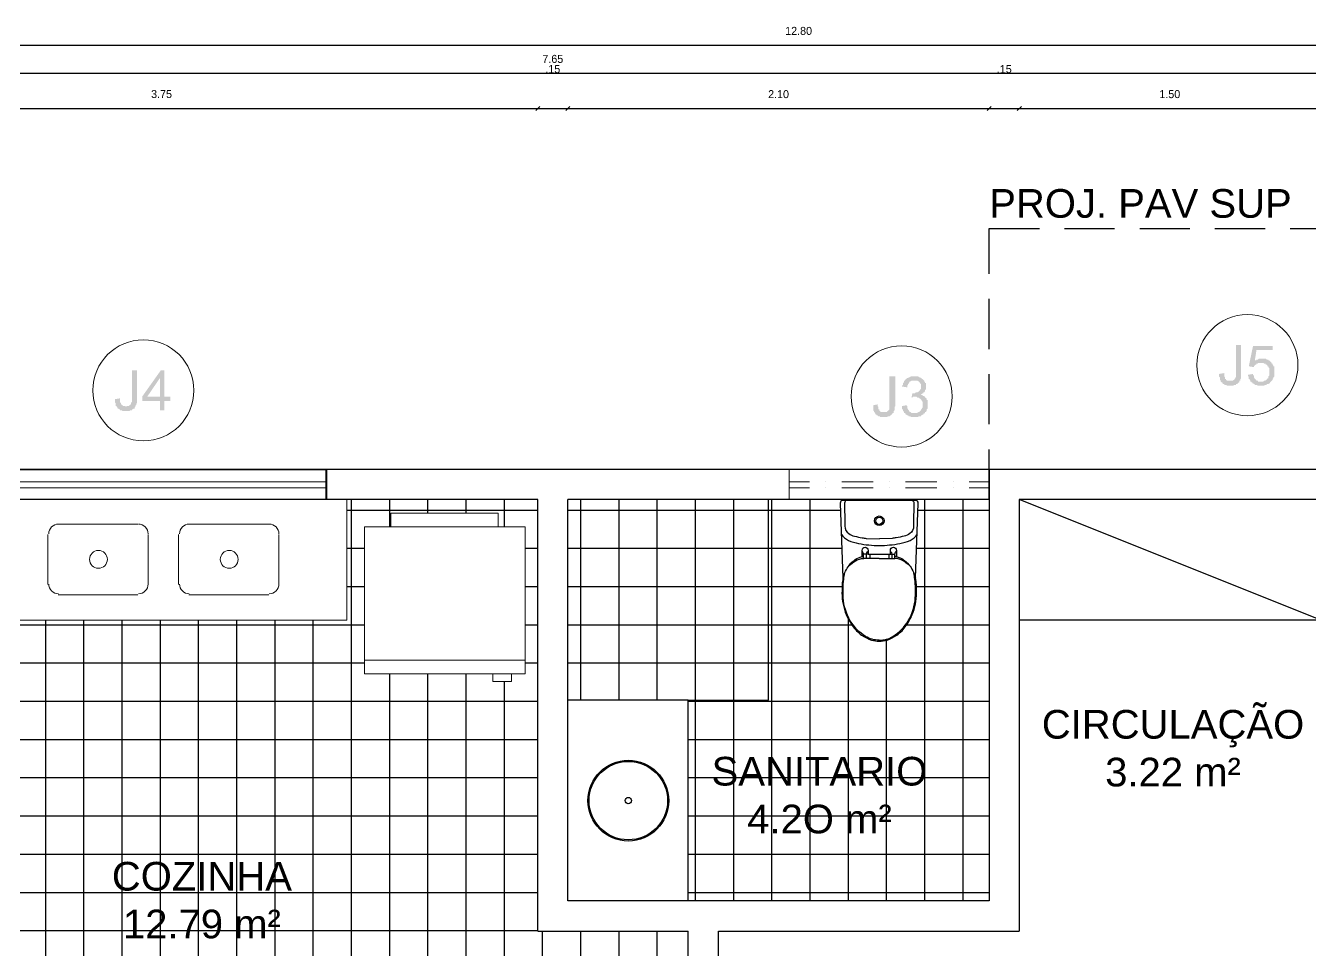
# Model space of a CAD drawing. Header units: metres. Extents: x 6 to 145, y 4 to 18.
# Drawn here: x 9.23 to 15.64, y 12.86 to 17.46 of the extents above; entities that cross this region are included whole.
import ezdxf

# ---------------------------------------------------------------- set-up
doc = ezdxf.new("R2010")
doc.units = ezdxf.units.M
doc.linetypes.add('DASHED2', pattern=[0.375, 0.25, -0.125])
doc.layers.get('0').update_dxf_attribs({"linetype": 'DASHED2'})
for name, color, linetype in [('01', 7, 'Continuous'), ('ARQ - Cotas', 9, 'Continuous'), ('COTA', 5, 'Continuous')]:
    doc.layers.add(name, color=color, linetype=linetype)
doc.styles.add('ISA', font='stylu.ttf')
doc.styles.get("Standard").update_dxf_attribs({"font": 'arial.ttf'})
doc.dimstyles.new('ANAPAULA25', dxfattribs={"dimscale": 0, "dimtxt": 0.04, "dimasz": 0.02, "dimexe": 0.1, "dimexo": 0.4, "dimgap": 0.05, "dimtad": 1, "dimzin": 4, "dimdsep": 46, "dimtxsty": 'ISA', "dimblk": 'OBLIQUE', "dimcen": 0.03, "dimse1": 1, "dimse2": 1, "dimclrd": 256, "dimclrt": 256, "dimadec": 0, "dimazin": 0, "dimtfac": 1, "dimtmove": 2, "dimatfit": 3, "dimldrblk": 'OPEN30', "dimfxl": 0.1, "dimtolj": 1, "dimtzin": 0, "dimlwd": -1, "dimarcsym": 0})

# ---------------------------------------------------------------- blocks, each defined once
blk = doc.blocks.new('_Oblique')
at = {"color": 0, "linetype": 'ByBlock', "lineweight": -2}
blk.add_line((-0.5, -0.5), (0.5, 0.5), dxfattribs=at)
blk = doc.blocks.new('*D156')
at = {"layer": 'COTA', "ltscale": 1000, "transparency": 16777216}
blk.add_line((6.0222, 11.9017), (6.0222, 12.9517), dxfattribs=at)
at = {"layer": 'Defpoints', "color": 0, "ltscale": 1000, "transparency": 16777216}
for p in [(6.0222, 12.9517), (12.5369, 12.9517), (12.5369, 11.9017)]:
    blk.add_point(p, dxfattribs=at)
at = {"layer": 'COTA', "ltscale": 1000, "transparency": 16777216, "xscale": 0.02, "yscale": 0.02, "zscale": 0.02}
for p, rotation in [((6.0222, 12.9517), 90), ((6.0222, 11.9017), 270)]:
    blk.add_blockref('_Oblique', p, dxfattribs=dict(at, rotation=rotation))
at = {"layer": 'COTA', "ltscale": 1000, "transparency": 16777216, "insert": (5.9512, 12.4267), "char_height": 0.04, "attachment_point": 5, "rotation": 90, "style": 'ISA'}
blk.add_mtext('\\A1;1.05', dxfattribs=at)
blk = doc.blocks.new('_Open30')
at = {"layer": 'ARQ - Cotas', "color": 0, "lineweight": -2}
for p, q in [((-1, 0.27), (0, 0)), ((0, 0), (-1, -0.27)), ((0, 0), (-1, 0))]:
    blk.add_line(p, q, dxfattribs=at)
blk = doc.blocks.new('*D157')
at = {"layer": 'COTA', "ltscale": 1000, "transparency": 16777216}
blk.add_line((6.0222, 12.9517), (6.0222, 13.1017), dxfattribs=at)
at = {"layer": 'Defpoints', "color": 0, "ltscale": 1000, "transparency": 16777216}
for p in [(6.0222, 13.1017), (12.4087, 13.1017), (12.4087, 12.9517)]:
    blk.add_point(p, dxfattribs=at)
at = {"layer": 'COTA', "ltscale": 1000, "transparency": 16777216, "xscale": 0.02, "yscale": 0.02, "zscale": 0.02}
for p, rotation in [((6.0222, 13.1017), 90), ((6.0222, 12.9517), 270)]:
    blk.add_blockref('_Oblique', p, dxfattribs=dict(at, rotation=rotation))
at = {"layer": 'COTA', "ltscale": 1000, "transparency": 16777216, "insert": (5.8263, 13.0267), "char_height": 0.04, "attachment_point": 5, "rotation": 90, "style": 'ISA'}
blk.add_mtext('\\A1;.15', dxfattribs=at)
blk = doc.blocks.new('*D158')
at = {"layer": 'COTA', "ltscale": 1000, "transparency": 16777216}
blk.add_line((6.0222, 13.1017), (6.0222, 15.1017), dxfattribs=at)
at = {"layer": 'Defpoints', "color": 0, "ltscale": 1000, "transparency": 16777216}
for p in [(6.0222, 15.1017), (11.9369, 15.1017), (11.9369, 13.1017)]:
    blk.add_point(p, dxfattribs=at)
at = {"layer": 'COTA', "ltscale": 1000, "transparency": 16777216, "xscale": 0.02, "yscale": 0.02, "zscale": 0.02}
for p, rotation in [((6.0222, 15.1017), 90), ((6.0222, 13.1017), 270)]:
    blk.add_blockref('_Oblique', p, dxfattribs=dict(at, rotation=rotation))
at = {"layer": 'COTA', "ltscale": 1000, "transparency": 16777216, "insert": (5.9515, 14.1017), "char_height": 0.04, "attachment_point": 5, "rotation": 90, "style": 'ISA'}
blk.add_mtext('\\A1;2.00', dxfattribs=at)
blk = doc.blocks.new('*D159')
at = {"layer": 'COTA', "ltscale": 1000, "transparency": 16777216}
blk.add_line((6.0222, 15.1017), (6.0222, 15.2517), dxfattribs=at)
at = {"layer": 'Defpoints', "color": 0, "ltscale": 1000, "transparency": 16777216}
for p in [(6.0222, 15.2517), (12.2047, 15.2517), (12.2047, 15.1017)]:
    blk.add_point(p, dxfattribs=at)
at = {"layer": 'COTA', "ltscale": 1000, "transparency": 16777216, "xscale": 0.02, "yscale": 0.02, "zscale": 0.02}
for p, rotation in [((6.0222, 15.2517), 90), ((6.0222, 15.1017), 270)]:
    blk.add_blockref('_Oblique', p, dxfattribs=dict(at, rotation=rotation))
at = {"layer": 'COTA', "ltscale": 1000, "transparency": 16777216, "insert": (5.8263, 15.1767), "char_height": 0.04, "attachment_point": 5, "rotation": 90, "style": 'ISA'}
blk.add_mtext('\\A1;.15', dxfattribs=at)
blk = doc.blocks.new('*D162')
at = {"layer": 'COTA', "ltscale": 1000, "transparency": 16777216}
blk.add_line((5.7422, 9.4017), (5.7422, 15.2517), dxfattribs=at)
at = {"layer": 'Defpoints', "color": 0, "ltscale": 1000, "transparency": 16777216}
for p in [(5.7422, 15.2517), (8.4911, 15.2517), (9.2869, 9.4017)]:
    blk.add_point(p, dxfattribs=at)
at = {"layer": 'COTA', "ltscale": 1000, "transparency": 16777216, "xscale": 0.02, "yscale": 0.02, "zscale": 0.02}
for p, rotation in [((5.7422, 15.2517), 90), ((5.7422, 9.4017), 270)]:
    blk.add_blockref('_Oblique', p, dxfattribs=dict(at, rotation=rotation))
at = {"layer": 'COTA', "ltscale": 1000, "transparency": 16777216, "insert": (5.6713, 12.3267), "char_height": 0.04, "attachment_point": 5, "rotation": 90, "style": 'ISA'}
blk.add_mtext('\\A1;5.85', dxfattribs=at)
blk = doc.blocks.new('*D165')
at = {"layer": 'COTA', "ltscale": 1000, "transparency": 16777216}
blk.add_line((8.0369, 17.0509), (11.7869, 17.0509), dxfattribs=at)
at = {"layer": 'Defpoints', "color": 0, "ltscale": 1000, "transparency": 16777216}
for p in [(11.7869, 17.0509), (8.0369, 16.015), (11.7869, 16.015)]:
    blk.add_point(p, dxfattribs=at)
at = {"layer": 'COTA', "ltscale": 1000, "transparency": 16777216, "xscale": 0.02, "yscale": 0.02, "zscale": 0.02, "rotation": 180}
blk.add_blockref('_Oblique', (8.0369, 17.0509), dxfattribs=at)
at = {"layer": 'COTA', "ltscale": 1000, "transparency": 16777216, "xscale": 0.02, "yscale": 0.02, "zscale": 0.02}
blk.add_blockref('_Oblique', (11.7869, 17.0509), dxfattribs=at)
at = {"layer": 'COTA', "ltscale": 1000, "transparency": 16777216, "insert": (9.9119, 17.1223), "char_height": 0.04, "attachment_point": 5, "style": 'ISA'}
blk.add_mtext('\\A1;3.75', dxfattribs=at)
blk = doc.blocks.new('*D166')
at = {"layer": 'COTA', "ltscale": 1000, "transparency": 16777216}
blk.add_line((11.7869, 17.0509), (11.9369, 17.0509), dxfattribs=at)
at = {"layer": 'Defpoints', "color": 0, "ltscale": 1000, "transparency": 16777216}
for p in [(11.9369, 17.0509), (11.7869, 16.015), (11.9369, 16.015)]:
    blk.add_point(p, dxfattribs=at)
at = {"layer": 'COTA', "ltscale": 1000, "transparency": 16777216, "xscale": 0.02, "yscale": 0.02, "zscale": 0.02, "rotation": 180}
blk.add_blockref('_Oblique', (11.7869, 17.0509), dxfattribs=at)
at = {"layer": 'COTA', "ltscale": 1000, "transparency": 16777216, "xscale": 0.02, "yscale": 0.02, "zscale": 0.02}
blk.add_blockref('_Oblique', (11.9369, 17.0509), dxfattribs=at)
at = {"layer": 'COTA', "ltscale": 1000, "transparency": 16777216, "insert": (11.8619, 17.2468), "char_height": 0.04, "attachment_point": 5, "style": 'ISA'}
blk.add_mtext('\\A1;.15', dxfattribs=at)
blk = doc.blocks.new('*D167')
at = {"layer": 'COTA', "ltscale": 1000, "transparency": 16777216}
blk.add_line((11.9369, 17.0509), (14.0369, 17.0509), dxfattribs=at)
at = {"layer": 'Defpoints', "color": 0, "ltscale": 1000, "transparency": 16777216}
for p in [(14.0369, 17.0509), (11.9369, 16.015), (14.0369, 16.015)]:
    blk.add_point(p, dxfattribs=at)
at = {"layer": 'COTA', "ltscale": 1000, "transparency": 16777216, "xscale": 0.02, "yscale": 0.02, "zscale": 0.02, "rotation": 180}
blk.add_blockref('_Oblique', (11.9369, 17.0509), dxfattribs=at)
at = {"layer": 'COTA', "ltscale": 1000, "transparency": 16777216, "xscale": 0.02, "yscale": 0.02, "zscale": 0.02}
blk.add_blockref('_Oblique', (14.0369, 17.0509), dxfattribs=at)
at = {"layer": 'COTA', "ltscale": 1000, "transparency": 16777216, "insert": (12.9869, 17.1216), "char_height": 0.04, "attachment_point": 5, "style": 'ISA'}
blk.add_mtext('\\A1;2.10', dxfattribs=at)
blk = doc.blocks.new('*D168')
at = {"layer": 'COTA', "ltscale": 1000, "transparency": 16777216}
blk.add_line((14.0369, 17.0509), (14.1869, 17.0509), dxfattribs=at)
at = {"layer": 'Defpoints', "color": 0, "ltscale": 1000, "transparency": 16777216}
for p in [(14.1869, 17.0509), (14.0369, 14.9894), (14.1869, 14.9894)]:
    blk.add_point(p, dxfattribs=at)
at = {"layer": 'COTA', "ltscale": 1000, "transparency": 16777216, "xscale": 0.02, "yscale": 0.02, "zscale": 0.02, "rotation": 180}
blk.add_blockref('_Oblique', (14.0369, 17.0509), dxfattribs=at)
at = {"layer": 'COTA', "ltscale": 1000, "transparency": 16777216, "xscale": 0.02, "yscale": 0.02, "zscale": 0.02}
blk.add_blockref('_Oblique', (14.1869, 17.0509), dxfattribs=at)
at = {"layer": 'COTA', "ltscale": 1000, "transparency": 16777216, "insert": (14.1119, 17.2468), "char_height": 0.04, "attachment_point": 5, "style": 'ISA'}
blk.add_mtext('\\A1;.15', dxfattribs=at)
blk = doc.blocks.new('*D169')
at = {"layer": 'COTA', "ltscale": 1000, "transparency": 16777216}
blk.add_line((14.1869, 17.0509), (15.6869, 17.0509), dxfattribs=at)
at = {"layer": 'Defpoints', "color": 0, "ltscale": 1000, "transparency": 16777216}
for p in [(15.6869, 17.0509), (14.1869, 14.4207), (15.6869, 14.4207)]:
    blk.add_point(p, dxfattribs=at)
at = {"layer": 'COTA', "ltscale": 1000, "transparency": 16777216, "xscale": 0.02, "yscale": 0.02, "zscale": 0.02, "rotation": 180}
blk.add_blockref('_Oblique', (14.1869, 17.0509), dxfattribs=at)
at = {"layer": 'COTA', "ltscale": 1000, "transparency": 16777216, "xscale": 0.02, "yscale": 0.02, "zscale": 0.02}
blk.add_blockref('_Oblique', (15.6869, 17.0509), dxfattribs=at)
at = {"layer": 'COTA', "ltscale": 1000, "transparency": 16777216, "insert": (14.9369, 17.1219), "char_height": 0.04, "attachment_point": 5, "style": 'ISA'}
blk.add_mtext('\\A1;1.50', dxfattribs=at)
blk = doc.blocks.new('*D174')
at = {"layer": 'COTA', "ltscale": 1000, "transparency": 16777216}
blk.add_line((8.0369, 17.2259), (15.6869, 17.2259), dxfattribs=at)
at = {"layer": 'Defpoints', "color": 0, "ltscale": 1000, "transparency": 16777216}
for p in [(15.6869, 17.2259), (15.6869, 15.2517), (8.0369, 15.1017)]:
    blk.add_point(p, dxfattribs=at)
at = {"layer": 'COTA', "ltscale": 1000, "transparency": 16777216, "xscale": 0.02, "yscale": 0.02, "zscale": 0.02, "rotation": 180}
blk.add_blockref('_Oblique', (8.0369, 17.2259), dxfattribs=at)
at = {"layer": 'COTA', "ltscale": 1000, "transparency": 16777216, "xscale": 0.02, "yscale": 0.02, "zscale": 0.02}
blk.add_blockref('_Oblique', (15.6869, 17.2259), dxfattribs=at)
at = {"layer": 'COTA', "ltscale": 1000, "transparency": 16777216, "insert": (11.8619, 17.2973), "char_height": 0.04, "attachment_point": 5, "style": 'ISA'}
blk.add_mtext('\\A1;7.65', dxfattribs=at)
blk = doc.blocks.new('*D176')
at = {"layer": 'COTA', "ltscale": 1000, "transparency": 16777216}
blk.add_line((6.6869, 17.3659), (19.4869, 17.3659), dxfattribs=at)
at = {"layer": 'Defpoints', "color": 0, "ltscale": 1000, "transparency": 16777216}
for p in [(19.4869, 17.3659), (19.4869, 15.607), (6.6869, 15.2517)]:
    blk.add_point(p, dxfattribs=at)
at = {"layer": 'COTA', "ltscale": 1000, "transparency": 16777216, "xscale": 0.02, "yscale": 0.02, "zscale": 0.02, "rotation": 180}
blk.add_blockref('_Oblique', (6.6869, 17.3659), dxfattribs=at)
at = {"layer": 'COTA', "ltscale": 1000, "transparency": 16777216, "xscale": 0.02, "yscale": 0.02, "zscale": 0.02}
blk.add_blockref('_Oblique', (19.4869, 17.3659), dxfattribs=at)
at = {"layer": 'COTA', "ltscale": 1000, "transparency": 16777216, "insert": (13.0869, 17.4367), "char_height": 0.04, "attachment_point": 5, "style": 'ISA'}
blk.add_mtext('\\A1;12.80', dxfattribs=at)
blk = doc.blocks.new('AD')
at = {"color": 0, "linetype": 'Continuous'}
for p, q in [((13.4033, 14.8185), (13.4111, 14.8183)), ((13.4415, 14.8296), (13.4415, 14.8089)), ((13.5362, 14.8296), (13.5362, 14.8089)), ((13.5745, 14.8185), (13.5667, 14.8183))]:
    blk.add_line(p, q, dxfattribs=at)
blk.add_lwpolyline([(13.4889, 14.3963, 0.080504), (13.5275, 14.402, 0.078597), (13.5767, 14.4266, 0.085165), (13.6236, 14.474, 0.054662), (13.6534, 14.5284, 0.097935), (13.6747, 14.6355, 0.011399), (13.6737, 14.679, 0.044817), (13.6696, 14.7096), (13.6835, 15.0837, 0.425161), (13.6701, 15.0976), (13.4889, 15.0976), (13.3076, 15.0976, 0.425161), (13.2942, 15.0837), (13.3081, 14.7096, 0.044817), (13.304, 14.679, 0.011399), (13.3031, 14.6355, 0.097935), (13.3244, 14.5284, 0.054662), (13.3542, 14.474, 0.085165), (13.401, 14.4266, 0.078597), (13.4502, 14.402, 0.080504)], format="xyb", close=True, dxfattribs=at)
for points in [[(13.3242, 15.0976, 0.222111), (13.3161, 15.0846), (13.3178, 14.982), (13.3178, 14.9692, 0.24332), (13.3369, 14.9323, 0.097363), (13.3655, 14.9194, 0.013235), (13.4041, 14.9115, -0.00515), (13.424, 14.9078), (13.4885, 14.9057)], [(13.6536, 15.0976, -0.222111), (13.6616, 15.0846), (13.66, 14.982), (13.66, 14.9692, -0.24332), (13.6409, 14.9323, -0.097363), (13.6122, 14.9194, -0.013235), (13.5736, 14.9115, 0.00515), (13.5537, 14.9078), (13.4893, 14.9057)], [(13.3, 14.9281, 0.153096), (13.3352, 14.8983, 0.052881), (13.3859, 14.8829, 0.046165), (13.4889, 14.873, 0.046165), (13.5919, 14.8829, 0.052881), (13.6425, 14.8983, 0.153096), (13.6777, 14.9281)], [(13.3412, 14.777, -0.148081), (13.4033, 14.8185), (13.4033, 14.8487, -1), (13.4335, 14.8487), (13.4335, 14.8296), (13.4889, 14.8296), (13.5442, 14.8296), (13.5442, 14.8487, -1), (13.5745, 14.8487), (13.5745, 14.8185, -0.148081), (13.6366, 14.777)], [(13.3388, 14.774, -0.022932), (13.3699, 14.7959, -0.131414), (13.4113, 14.8089)], [(13.4111, 14.8089), (13.4111, 14.8295, 0.141063), (13.4056, 14.8436, 0.495304), (13.4033, 14.8436)], [(13.425, 14.8089), (13.425, 14.8296, -0.150493), (13.4307, 14.8415, -0.067488), (13.4336, 14.8439)], [(13.5528, 14.8089), (13.5528, 14.8296, 0.150493), (13.547, 14.8415, 0.067488), (13.5441, 14.8439)], [(13.639, 14.774, 0.022932), (13.6079, 14.7959, 0.131414), (13.5665, 14.8089)], [(13.5667, 14.8089), (13.5667, 14.8295, -0.141063), (13.5722, 14.8436, -0.495304), (13.5745, 14.8436)], [(13.3081, 14.7096, -0.006747), (13.3092, 14.7141, -0.103874), (13.3388, 14.774, -0.103874)], [(13.4889, 14.401, -0.142506), (13.4204, 14.42, -0.122701), (13.3443, 14.4981, -0.11652), (13.3092, 14.6127, -0.045048), (13.3116, 14.7055, -0.024714), (13.3163, 14.734)], [(13.3388, 14.774, -0.005944), (13.3412, 14.777)], [(13.4889, 14.401, 0.142506), (13.5573, 14.42, 0.122701), (13.6335, 14.4981, 0.11652), (13.6685, 14.6127, 0.045048), (13.6661, 14.7055, 0.024714), (13.6614, 14.734)], [(13.6366, 14.777, -0.109886), (13.6685, 14.7141, -0.006747), (13.6696, 14.7096)]]:
    blk.add_lwpolyline(points, format="xyb", dxfattribs=at)
for points in [[(13.4335, 14.8296), (13.4113, 14.8296)], [(13.4889, 14.8089), (13.4113, 14.8089)], [(13.4889, 14.8089), (13.5665, 14.8089)], [(13.5442, 14.8296), (13.5665, 14.8296)]]:
    blk.add_lwpolyline(points, dxfattribs=at)
at = {"color": 0}
for radius in [0.0239, 0.0177]:
    blk.add_circle((13.4889, 14.996), radius, dxfattribs=at)

msp = doc.modelspace()

# ---------------------------------------------------------------- hatches: boundary and pattern name
at = {"ltscale": 1000}
h = msp.add_hatch(dxfattribs=at)
h.set_pattern_fill('ANSI37', color=8, scale=0.06, angle=135)
h.paths.add_polyline_path([(7.8869, 14.4371), (7.2858, 14.4371), (7.2858, 15.0001), (7.8869, 15.0001), (7.8869, 15.1017), (6.6869, 15.1017), (6.6869, 11.9017), (7.8869, 11.9017)])
h.paths.add_polyline_path([(7.3961, 13.7539), (7.3959, 13.7513), (7.3961, 13.7539, 0.414214), (7.4278, 13.7221), (7.8785, 13.7216), (7.4278, 13.7221, -0.414214)], flags=16)
h.paths.add_polyline_path([(7.4551, 13.7597), (7.4551, 13.7646, -0.378904), (7.4384, 13.7835), (7.4382, 13.7809), (7.4384, 14.2619, -0.167179), (7.4424, 14.2736), (7.4424, 13.7718, 0.199113), (7.4551, 13.7646), (7.4551, 14.2762), (7.4594, 14.2762), (7.5798, 14.2762, 0.14624), (7.5781, 14.2704), (7.5779, 14.255), (7.5781, 14.2704, -0.14624), (7.5798, 14.2762), (7.561, 14.2762), (7.561, 13.7597), (7.5567, 13.7597)], flags=16)
h.paths.add_polyline_path([(7.4763, 13.7597), (7.4763, 14.2762), (7.4805, 14.2762), (7.4805, 13.7597)], flags=16)
h.paths.add_polyline_path([(7.4975, 13.7597), (7.4975, 14.2762), (7.5017, 14.2762), (7.5017, 13.7597)], flags=16)
h.paths.add_polyline_path([(7.8488, 13.7807), (7.8488, 13.7864, -0.075863)], flags=16)
h.paths.add_polyline_path([(7.8234, 13.823), (7.8234, 13.8287, -0.075674)], flags=16)
h.paths.add_polyline_path([(7.6882, 14.0206, -1), (7.7432, 14.0206, -1)], flags=16)
h.paths.add_polyline_path([(12.5369, 12.7982), (12.5369, 12.9517), (11.7869, 12.9517), (11.7869, 15.1017), (10.8352, 15.1017), (10.8352, 14.5006), (8.6339, 14.5006), (8.6339, 13.7004), (8.0369, 13.7004), (8.0369, 12.7983), (8.0419, 12.7983, -0.402604), (8.8392, 12.032), (8.8399, 12.032), (8.8399, 11.9981), (8.0369, 11.9981), (8.0369, 11.9017), (12.5369, 11.9017), (12.5369, 11.9981), (11.7398, 11.9981), (11.7398, 12.032), (11.7446, 12.032, -0.400763)])
h.paths.add_polyline_path([(8.6804, 12.9935), (8.0496, 12.9935), (8.0496, 13.5946), (8.6804, 13.5946)], flags=16)
h.paths.add_polyline_path([(8.6635, 13.076), (8.6508, 13.076), (8.6508, 13.1184), (8.6635, 13.1184)], flags=0)
h.paths.add_polyline_path([(8.0899, 13.0337), (8.0899, 13.5502), (8.5894, 13.5502), (8.5894, 13.0337)], flags=0)
h.paths.add_polyline_path([(8.6635, 13.1776), (8.6508, 13.1776), (8.6508, 13.22), (8.6635, 13.22)], flags=0)
h.paths.add_polyline_path([(8.6635, 13.275), (8.6508, 13.275), (8.6508, 13.3173), (8.6635, 13.3173)], flags=0)
h.paths.add_polyline_path([(8.6635, 13.3766), (8.6508, 13.3766), (8.6508, 13.4189), (8.6635, 13.4189)], flags=0)
h.paths.add_polyline_path([(8.4436, 13.1654, -1), (8.5071, 13.1654, -1)], flags=0)
h.paths.add_polyline_path([(8.6635, 13.4761), (8.6508, 13.4761), (8.6508, 13.5184), (8.6635, 13.5184)], flags=0)
h.paths.add_polyline_path([(8.4436, 13.4279, -1), (8.5071, 13.4279, -1)], flags=0)
h.paths.add_polyline_path([(8.1896, 13.1654, -1), (8.2531, 13.1654, -1)], flags=0)
h.paths.add_polyline_path([(10.9241, 14.2339), (10.9241, 14.9662), (11.0554, 14.9662), (11.0554, 15.034), (11.5888, 15.034), (11.5888, 14.9662), (11.7243, 14.9662), (11.7243, 14.2339), (11.6565, 14.2339), (11.6565, 14.1958), (11.5634, 14.1958), (11.5634, 14.2339)], flags=16)
h.paths.add_polyline_path([(8.1896, 13.4321, -1), (8.2531, 13.4321, -1)], flags=0)
h.paths.add_polyline_path([(14.0369, 15.1017), (13.6701, 15.0976, -0.425161), (13.6835, 15.0837), (13.6696, 14.7096, -0.044817), (13.6737, 14.679, -0.011399), (13.6747, 14.6355, -0.097935), (13.6534, 14.5284, -0.054662), (13.6236, 14.474, -0.085165), (13.5767, 14.4266, -0.078597), (13.5275, 14.402, -0.080504), (13.4889, 14.3963, -0.080504), (13.4502, 14.402, -0.078597), (13.401, 14.4266, -0.085165), (13.3542, 14.474, -0.054662), (13.3244, 14.5284, -0.097935), (13.3031, 14.6355, -0.011399), (13.304, 14.679, -0.044817), (13.3081, 14.7096), (13.2942, 15.0837, -0.425161), (13.3076, 15.0976), (12.9369, 15.0987), (12.9369, 14.1017), (12.5369, 14.1017), (12.5369, 13.1017), (14.0369, 13.1017)])
h.paths.add_polyline_path([(12.9369, 15.1017), (11.9369, 15.1017), (11.9369, 14.1017), (12.5369, 14.1017), (12.9369, 14.1017)])
h.paths.add_polyline_path([(6.8532, 12.7272), (7.8225, 12.7272), (7.8225, 13.2601), (6.8532, 13.2601)], flags=24)
h.paths.add_polyline_path([(9.6233, 12.8344), (10.5927, 12.8344), (10.5927, 13.3673), (9.6233, 13.3673)], flags=24)
h.paths.add_polyline_path([(12.6175, 13.3559), (13.7641, 13.3559), (13.7641, 13.8907), (12.6175, 13.8907)], flags=24)
at = {"layer": '01', "transparency": 33554559}
for points in [[(15.1824, 15.7278), (15.2078, 15.732), (15.2078, 15.7278), (15.2078, 15.7235), (15.2078, 15.7235), (15.2078, 15.7193), (15.2078, 15.7151), (15.212, 15.7108), (15.212, 15.7108), (15.212, 15.7066), (15.212, 15.7066), (15.212, 15.7024), (15.2163, 15.7024), (15.2163, 15.7024), (15.2163, 15.7024), (15.2163, 15.6981), (15.2205, 15.6981), (15.2205, 15.6939), (15.2247, 15.6939), (15.229, 15.6939), (15.229, 15.6939), (15.2332, 15.6939), (15.2374, 15.6939), (15.2374, 15.6939), (15.2417, 15.6939), (15.2417, 15.6939), (15.2459, 15.6939), (15.2501, 15.6939), (15.2501, 15.6939), (15.2544, 15.6981), (15.2544, 15.6981), (15.2586, 15.6981), (15.2586, 15.7024), (15.2586, 15.7024), (15.2628, 15.7066), (15.2628, 15.7066), (15.2628, 15.7108), (15.2671, 15.7108), (15.2671, 15.7151), (15.2671, 15.7151), (15.2671, 15.7193), (15.2671, 15.7193), (15.2671, 15.7235), (15.2671, 15.7278), (15.2671, 15.732), (15.2671, 15.7362), (15.2671, 15.7362), (15.2671, 15.8717), (15.2925, 15.8717), (15.2925, 15.7362), (15.2925, 15.732), (15.2925, 15.7278), (15.2925, 15.7278), (15.2925, 15.7235), (15.2925, 15.7193), (15.2925, 15.7151), (15.2925, 15.7151), (15.2925, 15.7108), (15.2925, 15.7066), (15.2925, 15.7066), (15.2882, 15.7024), (15.2882, 15.7024), (15.2882, 15.6981), (15.2882, 15.6981), (15.2882, 15.6981), (15.2882, 15.6939), (15.284, 15.6939), (15.284, 15.6897), (15.284, 15.6854), (15.2798, 15.6854), (15.2798, 15.6854), (15.2755, 15.6812), (15.2755, 15.6812), (15.2713, 15.677), (15.2713, 15.677), (15.2671, 15.677), (15.2671, 15.6727), (15.2628, 15.6727), (15.2628, 15.6727), (15.2586, 15.6727), (15.2544, 15.6727), (15.2544, 15.6685), (15.2501, 15.6685), (15.2459, 15.6685), (15.2459, 15.6685), (15.2417, 15.6685), (15.2374, 15.6685), (15.2374, 15.6685), (15.2332, 15.6685), (15.2332, 15.6685), (15.229, 15.6685), (15.2247, 15.6685), (15.2205, 15.6685), (15.2205, 15.6727), (15.2163, 15.6727), (15.2163, 15.6727), (15.212, 15.6727), (15.2078, 15.6727), (15.2078, 15.677), (15.2036, 15.677), (15.2036, 15.677), (15.1993, 15.6812), (15.1993, 15.6812), (15.1993, 15.6854), (15.1951, 15.6854), (15.1951, 15.6854), (15.1951, 15.6854), (15.1909, 15.6897), (15.1909, 15.6897), (15.1909, 15.6939), (15.1909, 15.6939), (15.1866, 15.6981), (15.1866, 15.7024), (15.1866, 15.7024), (15.1866, 15.7066), (15.1866, 15.7066), (15.1866, 15.7108), (15.1824, 15.7151), (15.1824, 15.7193), (15.1824, 15.7193), (15.1824, 15.7235), (15.1824, 15.7278), (15.1824, 15.7278)], [(15.3263, 15.7235), (15.3517, 15.7278), (15.3517, 15.7235), (15.356, 15.7193), (15.356, 15.7193), (15.356, 15.7151), (15.356, 15.7108), (15.356, 15.7108), (15.3602, 15.7066), (15.3602, 15.7066), (15.3602, 15.7024), (15.3644, 15.7024), (15.3644, 15.6981), (15.3644, 15.6981), (15.3687, 15.6981), (15.3687, 15.6939), (15.3729, 15.6939), (15.3771, 15.6939), (15.3771, 15.6897), (15.3814, 15.6897), (15.3814, 15.6897), (15.3856, 15.6897), (15.3898, 15.6897), (15.3898, 15.6897), (15.3898, 15.6897), (15.3941, 15.6897), (15.3983, 15.6897), (15.3983, 15.6897), (15.4025, 15.6897), (15.4025, 15.6897), (15.4068, 15.6939), (15.411, 15.6939), (15.411, 15.6939), (15.4152, 15.6939), (15.4152, 15.6981), (15.4195, 15.6981), (15.4195, 15.7024), (15.4195, 15.7024), (15.4237, 15.7024), (15.4237, 15.7066), (15.4279, 15.7066), (15.4279, 15.7108), (15.4279, 15.7108), (15.4279, 15.7151), (15.4322, 15.7193), (15.4322, 15.7193), (15.4322, 15.7235), (15.4322, 15.7278), (15.4322, 15.7278), (15.4322, 15.732), (15.4322, 15.7362), (15.4322, 15.7362), (15.4322, 15.7362), (15.4322, 15.7405), (15.4322, 15.7447), (15.4322, 15.7447), (15.4322, 15.7489), (15.4322, 15.7532), (15.4322, 15.7532), (15.4322, 15.7574), (15.4279, 15.7616), (15.4279, 15.7616), (15.4279, 15.7659), (15.4237, 15.7659), (15.4237, 15.7701), (15.4237, 15.7701), (15.4237, 15.7701), (15.4195, 15.7743), (15.4195, 15.7743), (15.4152, 15.7743), (15.4152, 15.7786), (15.411, 15.7786), (15.4068, 15.7786), (15.4068, 15.7786), (15.4025, 15.7828), (15.4025, 15.7828), (15.3983, 15.7828), (15.3941, 15.7828), (15.3941, 15.7828), (15.3898, 15.7828), (15.3898, 15.7828), (15.3856, 15.7828), (15.3814, 15.7828), (15.3814, 15.7828), (15.3771, 15.7828), (15.3729, 15.7786), (15.3729, 15.7786), (15.3687, 15.7786), (15.3687, 15.7786), (15.3687, 15.7743), (15.3644, 15.7743), (15.3644, 15.7743), (15.3602, 15.7701), (15.3602, 15.7701), (15.356, 15.7659), (15.356, 15.7659), (15.356, 15.7616), (15.3306, 15.7659), (15.3517, 15.8675), (15.4491, 15.8675), (15.4491, 15.8463), (15.3687, 15.8463), (15.3602, 15.7913), (15.3602, 15.7955), (15.3644, 15.7955), (15.3687, 15.7955), (15.3687, 15.7997), (15.3729, 15.7997), (15.3729, 15.7997), (15.3771, 15.7997), (15.3814, 15.804), (15.3814, 15.804), (15.3856, 15.804), (15.3856, 15.804), (15.3898, 15.804), (15.3941, 15.804), (15.3941, 15.804), (15.3983, 15.804), (15.3983, 15.804), (15.4025, 15.804), (15.4068, 15.804), (15.4068, 15.804), (15.411, 15.804), (15.4152, 15.804), (15.4152, 15.804), (15.4195, 15.7997), (15.4195, 15.7997), (15.4237, 15.7997), (15.4279, 15.7997), (15.4279, 15.7955), (15.4322, 15.7955), (15.4322, 15.7955), (15.4364, 15.7913), (15.4364, 15.7913), (15.4406, 15.787), (15.4406, 15.787), (15.4449, 15.7828), (15.4449, 15.7828), (15.4449, 15.7786), (15.4491, 15.7786), (15.4491, 15.7743), (15.4491, 15.7743), (15.4533, 15.7701), (15.4533, 15.7701), (15.4533, 15.7659), (15.4576, 15.7659), (15.4576, 15.7616), (15.4576, 15.7574), (15.4576, 15.7574), (15.4576, 15.7532), (15.4576, 15.7489), (15.4576, 15.7489), (15.4576, 15.7447), (15.4576, 15.7405), (15.4576, 15.7405), (15.4576, 15.7362), (15.4576, 15.732), (15.4576, 15.732), (15.4576, 15.7278), (15.4576, 15.7278), (15.4576, 15.7235), (15.4576, 15.7193), (15.4576, 15.7193), (15.4576, 15.7151), (15.4533, 15.7108), (15.4533, 15.7108), (15.4533, 15.7066), (15.4533, 15.7066), (15.4491, 15.7024), (15.4491, 15.7024), (15.4491, 15.6981), (15.4449, 15.6939), (15.4449, 15.6939), (15.4449, 15.6939), (15.4406, 15.6897), (15.4406, 15.6897), (15.4364, 15.6854), (15.4364, 15.6854), (15.4364, 15.6812), (15.4322, 15.6812), (15.4322, 15.6812), (15.4279, 15.677), (15.4237, 15.677), (15.4237, 15.677), (15.4195, 15.677), (15.4195, 15.6727), (15.4152, 15.6727), (15.4152, 15.6727), (15.411, 15.6727), (15.4068, 15.6685), (15.4068, 15.6685), (15.4025, 15.6685), (15.4025, 15.6685), (15.3983, 15.6685), (15.3941, 15.6685), (15.3898, 15.6685), (15.3898, 15.6685), (15.3898, 15.6685), (15.3856, 15.6685), (15.3814, 15.6685), (15.3814, 15.6685), (15.3771, 15.6685), (15.3729, 15.6685), (15.3729, 15.6727), (15.3687, 15.6727), (15.3644, 15.6727), (15.3644, 15.6727), (15.3602, 15.6727), (15.3602, 15.677), (15.356, 15.677), (15.356, 15.677), (15.3517, 15.6812), (15.3517, 15.6812), (15.3475, 15.6812), (15.3475, 15.6854), (15.3433, 15.6854), (15.3433, 15.6897), (15.339, 15.6897), (15.339, 15.6897), (15.339, 15.6939), (15.3348, 15.6981), (15.3348, 15.6981), (15.3348, 15.7024), (15.3306, 15.7024), (15.3306, 15.7066), (15.3306, 15.7066), (15.3306, 15.7108), (15.3306, 15.7151), (15.3263, 15.7151), (15.3263, 15.7193), (15.3263, 15.7235), (15.3263, 15.7235)], [(9.6798, 15.602), (9.7052, 15.6063), (9.7052, 15.602), (9.7052, 15.5978), (9.7052, 15.5936), (9.7052, 15.5936), (9.7052, 15.5893), (9.7052, 15.5851), (9.7094, 15.5851), (9.7094, 15.5809), (9.7094, 15.5809), (9.7094, 15.5766), (9.7137, 15.5766), (9.7137, 15.5766), (9.7137, 15.5724), (9.7137, 15.5724), (9.7179, 15.5724), (9.7179, 15.5682), (9.7221, 15.5682), (9.7221, 15.5682), (9.7264, 15.5682), (9.7306, 15.5682), (9.7306, 15.5682), (9.7348, 15.5639), (9.7391, 15.5682), (9.7391, 15.5682), (9.7433, 15.5682), (9.7433, 15.5682), (9.7475, 15.5682), (9.7518, 15.5682), (9.7518, 15.5724), (9.7518, 15.5724), (9.756, 15.5724), (9.756, 15.5766), (9.7602, 15.5766), (9.7602, 15.5809), (9.7602, 15.5851), (9.7602, 15.5851), (9.7602, 15.5851), (9.7645, 15.5893), (9.7645, 15.5936), (9.7645, 15.5936), (9.7645, 15.5978), (9.7645, 15.602), (9.7645, 15.6063), (9.7645, 15.6063), (9.7645, 15.6063), (9.7645, 15.746), (9.7899, 15.746), (9.7899, 15.6105), (9.7899, 15.6063), (9.7899, 15.602), (9.7899, 15.5978), (9.7899, 15.5978), (9.7899, 15.5936), (9.7899, 15.5893), (9.7899, 15.5893), (9.7899, 15.5851), (9.7899, 15.5809), (9.7856, 15.5809), (9.7856, 15.5766), (9.7856, 15.5766), (9.7856, 15.5724), (9.7856, 15.5724), (9.7856, 15.5724), (9.7814, 15.5682), (9.7814, 15.5639), (9.7814, 15.5639), (9.7772, 15.5597), (9.7772, 15.5597), (9.7772, 15.5555), (9.7729, 15.5555), (9.7729, 15.5555), (9.7687, 15.5512), (9.7645, 15.5512), (9.7645, 15.5512), (9.7645, 15.547), (9.7602, 15.547), (9.756, 15.547), (9.756, 15.547), (9.7518, 15.5428), (9.7518, 15.5428), (9.7475, 15.5428), (9.7433, 15.5428), (9.7433, 15.5428), (9.7391, 15.5428), (9.7348, 15.5428), (9.7348, 15.5428), (9.7306, 15.5428), (9.7264, 15.5428), (9.7264, 15.5428), (9.7221, 15.5428), (9.7179, 15.5428), (9.7179, 15.5428), (9.7137, 15.547), (9.7094, 15.547), (9.7094, 15.547), (9.7052, 15.547), (9.7052, 15.5512), (9.701, 15.5512), (9.701, 15.5512), (9.6967, 15.5555), (9.6967, 15.5555), (9.6925, 15.5555), (9.6925, 15.5597), (9.6925, 15.5597), (9.6925, 15.5597), (9.6883, 15.5639), (9.6883, 15.5639), (9.6883, 15.5682), (9.684, 15.5682), (9.684, 15.5724), (9.684, 15.5724), (9.684, 15.5766), (9.684, 15.5809), (9.684, 15.5809), (9.6798, 15.5851), (9.6798, 15.5893), (9.6798, 15.5893), (9.6798, 15.5936), (9.6798, 15.5978), (9.6798, 15.602), (9.6798, 15.602)], [(13.459, 15.5718), (13.4802, 15.576), (13.4802, 15.5718), (13.4802, 15.5675), (13.4844, 15.5633), (13.4844, 15.5633), (13.4844, 15.5591), (13.4844, 15.5548), (13.4844, 15.5548), (13.4844, 15.5506), (13.4886, 15.5506), (13.4886, 15.5464), (13.4886, 15.5464), (13.4886, 15.5464), (13.4886, 15.5464), (13.4929, 15.5421), (13.4929, 15.5421), (13.4971, 15.5379), (13.4971, 15.5379), (13.5013, 15.5379), (13.5056, 15.5379), (13.5056, 15.5379), (13.5098, 15.5379), (13.5098, 15.5379), (13.514, 15.5379), (13.5183, 15.5379), (13.5183, 15.5379), (13.5225, 15.5379), (13.5267, 15.5379), (13.5267, 15.5379), (13.5267, 15.5421), (13.531, 15.5421), (13.531, 15.5421), (13.5352, 15.5464), (13.5352, 15.5464), (13.5394, 15.5506), (13.5394, 15.5548), (13.5394, 15.5548), (13.5394, 15.5548), (13.5394, 15.5591), (13.5394, 15.5633), (13.5394, 15.5633), (13.5394, 15.5675), (13.5394, 15.5718), (13.5394, 15.576), (13.5394, 15.576), (13.5394, 15.576), (13.5394, 15.7157), (13.5691, 15.7157), (13.5691, 15.5802), (13.5691, 15.576), (13.5691, 15.5718), (13.5691, 15.5675), (13.5691, 15.5675), (13.5648, 15.5633), (13.5648, 15.5591), (13.5648, 15.5591), (13.5648, 15.5548), (13.5648, 15.5506), (13.5648, 15.5506), (13.5648, 15.5464), (13.5648, 15.5464), (13.5606, 15.5421), (13.5606, 15.5421), (13.5606, 15.5421), (13.5606, 15.5379), (13.5606, 15.5337), (13.5564, 15.5337), (13.5564, 15.5294), (13.5521, 15.5294), (13.5521, 15.5252), (13.5521, 15.5252), (13.5479, 15.5252), (13.5479, 15.521), (13.5437, 15.521), (13.5437, 15.521), (13.5394, 15.5167), (13.5394, 15.5167), (13.5352, 15.5167), (13.531, 15.5167), (13.531, 15.5167), (13.5267, 15.5125), (13.5267, 15.5125), (13.5225, 15.5125), (13.5183, 15.5125), (13.514, 15.5125), (13.514, 15.5125), (13.5098, 15.5125), (13.5098, 15.5125), (13.5056, 15.5125), (13.5013, 15.5125), (13.4971, 15.5125), (13.4971, 15.5125), (13.4929, 15.5125), (13.4929, 15.5167), (13.4886, 15.5167), (13.4844, 15.5167), (13.4844, 15.5167), (13.4802, 15.521), (13.4802, 15.521), (13.4759, 15.521), (13.4759, 15.5252), (13.4717, 15.5252), (13.4717, 15.5252), (13.4717, 15.5294), (13.4675, 15.5294), (13.4675, 15.5294), (13.4675, 15.5337), (13.4675, 15.5337), (13.4632, 15.5379), (13.4632, 15.5379), (13.4632, 15.5421), (13.4632, 15.5421), (13.459, 15.5464), (13.459, 15.5506), (13.459, 15.5506), (13.459, 15.5548), (13.459, 15.5591), (13.459, 15.5591), (13.459, 15.5633), (13.459, 15.5675), (13.459, 15.5718), (13.459, 15.5718)], [(13.6029, 15.5675), (13.6241, 15.5718), (13.6283, 15.5675), (13.6283, 15.5633), (13.6283, 15.5633), (13.6283, 15.5591), (13.6283, 15.5548), (13.6326, 15.5548), (13.6326, 15.5506), (13.6326, 15.5506), (13.6368, 15.5464), (13.6368, 15.5464), (13.6368, 15.5421), (13.641, 15.5421), (13.641, 15.5421), (13.641, 15.5379), (13.6453, 15.5379), (13.6453, 15.5379), (13.6495, 15.5337), (13.6495, 15.5337), (13.6537, 15.5337), (13.658, 15.5337), (13.658, 15.5337), (13.6622, 15.5337), (13.6664, 15.5337), (13.6664, 15.5337), (13.6707, 15.5337), (13.6749, 15.5337), (13.6749, 15.5337), (13.6791, 15.5337), (13.6791, 15.5337), (13.6834, 15.5379), (13.6876, 15.5379), (13.6876, 15.5379), (13.6918, 15.5421), (13.6918, 15.5421), (13.6961, 15.5464), (13.6961, 15.5464), (13.6961, 15.5506), (13.7003, 15.5506), (13.7003, 15.5548), (13.7003, 15.5548), (13.7045, 15.5591), (13.7045, 15.5591), (13.7045, 15.5633), (13.7045, 15.5675), (13.7045, 15.5675), (13.7045, 15.5718), (13.7045, 15.576), (13.7045, 15.576), (13.7045, 15.576), (13.7045, 15.5802), (13.7045, 15.5845), (13.7045, 15.5845), (13.7045, 15.5887), (13.7045, 15.5887), (13.7003, 15.5929), (13.7003, 15.5972), (13.7003, 15.5972), (13.6961, 15.6014), (13.6961, 15.6014), (13.6961, 15.6014), (13.6918, 15.6056), (13.6918, 15.6056), (13.6876, 15.6056), (13.6876, 15.6099), (13.6834, 15.6099), (13.6834, 15.6099), (13.6791, 15.6099), (13.6749, 15.6141), (13.6749, 15.6141), (13.6707, 15.6141), (13.6664, 15.6141), (13.6664, 15.6141), (13.6664, 15.6141), (13.6622, 15.6141), (13.658, 15.6141), (13.658, 15.6141), (13.6537, 15.6099), (13.6495, 15.6099), (13.6495, 15.6099), (13.6537, 15.631), (13.6537, 15.631), (13.658, 15.631), (13.658, 15.631), (13.6622, 15.631), (13.6664, 15.631), (13.6664, 15.631), (13.6707, 15.6353), (13.6707, 15.6353), (13.6749, 15.6353), (13.6791, 15.6353), (13.6791, 15.6353), (13.6834, 15.6395), (13.6834, 15.6395), (13.6876, 15.6395), (13.6876, 15.6437), (13.6918, 15.6437), (13.6918, 15.648), (13.6918, 15.648), (13.6961, 15.6522), (13.6961, 15.6522), (13.6961, 15.6564), (13.6961, 15.6607), (13.6961, 15.6607), (13.6961, 15.6649), (13.6961, 15.6691), (13.6961, 15.6691), (13.6961, 15.6734), (13.6961, 15.6776), (13.6961, 15.6776), (13.6918, 15.6818), (13.6918, 15.6818), (13.6918, 15.6861), (13.6876, 15.6861), (13.6876, 15.6861), (13.6876, 15.6903), (13.6834, 15.6903), (13.6834, 15.6903), (13.6791, 15.6945), (13.6749, 15.6945), (13.6749, 15.6945), (13.6707, 15.6945), (13.6664, 15.6945), (13.6664, 15.6945), (13.6622, 15.6945), (13.6622, 15.6945), (13.658, 15.6945), (13.6537, 15.6945), (13.6537, 15.6945), (13.6495, 15.6945), (13.6495, 15.6945), (13.6453, 15.6903), (13.6453, 15.6903), (13.641, 15.6903), (13.641, 15.6861), (13.6368, 15.6861), (13.6368, 15.6818), (13.6368, 15.6818), (13.6326, 15.6776), (13.6326, 15.6776), (13.6326, 15.6734), (13.6326, 15.6734), (13.6283, 15.6691), (13.6283, 15.6649), (13.6283, 15.6649), (13.6283, 15.6607), (13.6029, 15.6649), (13.6029, 15.6691), (13.6029, 15.6691), (13.6072, 15.6734), (13.6072, 15.6776), (13.6072, 15.6776), (13.6072, 15.6818), (13.6114, 15.6861), (13.6114, 15.6861), (13.6114, 15.6903), (13.6114, 15.6903), (13.6156, 15.6945), (13.6156, 15.6945), (13.6199, 15.6988), (13.6199, 15.6988), (13.6199, 15.703), (13.6241, 15.703), (13.6241, 15.703), (13.6241, 15.703), (13.6283, 15.7072), (13.6283, 15.7072), (13.6326, 15.7072), (13.6368, 15.7115), (13.6368, 15.7115), (13.641, 15.7115), (13.641, 15.7115), (13.6453, 15.7157), (13.6495, 15.7157), (13.6495, 15.7157), (13.6537, 15.7157), (13.6537, 15.7157), (13.658, 15.7157), (13.6622, 15.7157), (13.6622, 15.7157), (13.6664, 15.7157), (13.6707, 15.7157), (13.6707, 15.7157), (13.6749, 15.7157), (13.6791, 15.7157), (13.6791, 15.7157), (13.6834, 15.7157), (13.6876, 15.7115), (13.6876, 15.7115), (13.6918, 15.7115), (13.6918, 15.7115), (13.6918, 15.7115), (13.6961, 15.7072), (13.7003, 15.7072), (13.7003, 15.703), (13.7045, 15.703), (13.7045, 15.703), (13.7088, 15.6988), (13.7088, 15.6988), (13.713, 15.6945), (13.713, 15.6945), (13.713, 15.6903), (13.713, 15.6903), (13.7172, 15.6861), (13.7172, 15.6861), (13.7172, 15.6818), (13.7215, 15.6818), (13.7215, 15.6776), (13.7215, 15.6734), (13.7215, 15.6734), (13.7215, 15.6691), (13.7215, 15.6649), (13.7215, 15.6649), (13.7215, 15.6607), (13.7215, 15.6607), (13.7215, 15.6564), (13.7215, 15.6522), (13.7215, 15.6522), (13.7172, 15.648), (13.7172, 15.6437), (13.7172, 15.6437), (13.7172, 15.6395), (13.7172, 15.6395), (13.713, 15.6395), (13.713, 15.6353), (13.7088, 15.6353), (13.7088, 15.631), (13.7045, 15.631), (13.7045, 15.631), (13.7003, 15.6268), (13.7003, 15.6268), (13.6961, 15.6268), (13.6961, 15.6226), (13.6961, 15.6226), (13.7003, 15.6226), (13.7045, 15.6226), (13.7045, 15.6183), (13.7088, 15.6183), (13.7088, 15.6183), (13.713, 15.6183), (13.713, 15.6141), (13.7172, 15.6141), (13.7172, 15.6099), (13.7215, 15.6099), (13.7215, 15.6056), (13.7215, 15.6056), (13.7257, 15.6056), (13.7257, 15.6014), (13.7257, 15.6014), (13.7257, 15.5972), (13.7299, 15.5972), (13.7299, 15.5929), (13.7299, 15.5887), (13.7299, 15.5887), (13.7299, 15.5845), (13.7299, 15.5802), (13.7299, 15.5802), (13.7299, 15.576), (13.7299, 15.576), (13.7299, 15.5718), (13.7299, 15.5675), (13.7299, 15.5675), (13.7299, 15.5633), (13.7299, 15.5591), (13.7299, 15.5591), (13.7299, 15.5548), (13.7299, 15.5548), (13.7257, 15.5506), (13.7257, 15.5464), (13.7257, 15.5464), (13.7257, 15.5421), (13.7215, 15.5421), (13.7215, 15.5379), (13.7172, 15.5379), (13.7172, 15.5337), (13.7172, 15.5337), (13.713, 15.5294), (13.713, 15.5294), (13.7088, 15.5294), (13.7088, 15.5252), (13.7045, 15.5252), (13.7045, 15.5252), (13.7003, 15.521), (13.7003, 15.521), (13.6961, 15.521), (13.6961, 15.5167), (13.6918, 15.5167), (13.6918, 15.5167), (13.6876, 15.5167), (13.6834, 15.5167), (13.6834, 15.5125), (13.6791, 15.5125), (13.6791, 15.5125), (13.6749, 15.5125), (13.6707, 15.5125), (13.6707, 15.5125), (13.6664, 15.5125), (13.6664, 15.5125), (13.6622, 15.5125), (13.658, 15.5125), (13.6537, 15.5125), (13.6537, 15.5125), (13.6495, 15.5125), (13.6453, 15.5125), (13.6453, 15.5167), (13.641, 15.5167), (13.641, 15.5167), (13.6368, 15.5167), (13.6368, 15.5167), (13.6326, 15.521), (13.6283, 15.521), (13.6283, 15.521), (13.6241, 15.5252), (13.6241, 15.5252), (13.6199, 15.5252), (13.6199, 15.5294), (13.6199, 15.5294), (13.6156, 15.5337), (13.6156, 15.5337), (13.6114, 15.5337), (13.6114, 15.5379), (13.6114, 15.5421), (13.6072, 15.5421), (13.6072, 15.5464), (13.6072, 15.5464), (13.6072, 15.5506), (13.6029, 15.5506), (13.6029, 15.5548), (13.6029, 15.5591), (13.6029, 15.5591), (13.6029, 15.5633), (13.6029, 15.5675), (13.6029, 15.5675)]]:
    msp.add_hatch(color=0, dxfattribs=at).paths.add_polyline_path(points)
h = msp.add_hatch(color=0, dxfattribs=at)
h.paths.add_polyline_path([(9.9042, 15.547), (9.9042, 15.5936), (9.8153, 15.5936), (9.8153, 15.6147), (9.9084, 15.746), (9.9254, 15.746), (9.9254, 15.6147), (9.955, 15.6147), (9.955, 15.5936), (9.9254, 15.5936), (9.9254, 15.547)], flags=0)
h.paths.add_polyline_path([(9.9042, 15.6147), (9.9042, 15.7079), (9.8407, 15.6147)], flags=0)

# ---------------------------------------------------------------- linework, layer by layer
at = {"layer": '01', "color": 0, "linetype": 'DASHED2'}
for p, q in [((14.0369, 15.1017), (14.0369, 16.4517)), ((14.0369, 16.4517), (15.6869, 16.4517))]:
    msp.add_line(p, q, dxfattribs=at)
at = {"layer": '01', "color": 0}
for p, q in [((15.6869, 15.2517), (6.6869, 15.2517)), ((11.7869, 15.1017), (8.0369, 15.1017)), ((11.7869, 12.9517), (11.7869, 15.1017)), ((14.0369, 15.1017), (11.9369, 15.1017)), ((11.9369, 13.1017), (11.9369, 15.1017)), ((12.9369, 14.1017), (12.9369, 15.1017)), ((14.0369, 15.1017), (14.0369, 13.1017)), ((15.6869, 15.1017), (14.1869, 15.1017)), ((14.1869, 15.1017), (14.1869, 12.9517)), ((15.6869, 14.5017), (14.1869, 15.1017)), ((14.1869, 14.5017), (15.6869, 14.5017)), ((12.5369, 14.1017), (11.9369, 14.1017)), ((12.5369, 13.1017), (12.5369, 14.1017)), ((12.5369, 14.1017), (12.9369, 14.1017)), ((14.0369, 13.1017), (11.9369, 13.1017)), ((11.7869, 12.9517), (12.5369, 12.9517)), ((12.5369, 11.9017), (12.5369, 12.9517)), ((12.6869, 11.7517), (12.6869, 12.9517)), ((12.6869, 12.9517), (14.1869, 12.9517))]:
    msp.add_line(p, q, dxfattribs=at)
at = {"layer": '01', "color": 0, "lineweight": 20}
for p, q in [((8.7355, 15.2499), (10.7336, 15.2499)), ((8.7355, 15.1906), (10.7336, 15.1906)), ((8.7355, 15.161), (10.7336, 15.161)), ((8.7355, 15.1017), (10.7336, 15.1017)), ((10.8352, 14.5006), (10.8352, 15.1017)), ((11.5888, 15.034), (11.0554, 15.034)), ((11.0554, 15.034), (11.0554, 14.9662)), ((11.5888, 14.9662), (11.5888, 15.034)), ((10.9241, 14.2339), (10.9241, 14.9662)), ((10.9241, 14.9662), (11.7243, 14.9662)), ((11.7243, 14.9662), (11.7243, 14.2339)), ((8.6339, 14.5006), (10.8352, 14.5006)), ((11.7243, 14.3016), (10.9241, 14.3016)), ((11.7243, 14.2339), (10.9241, 14.2339)), ((11.6565, 14.2339), (11.5634, 14.2339)), ((11.5634, 14.2339), (11.5634, 14.1958)), ((11.6565, 14.1958), (11.6565, 14.2339)), ((11.5634, 14.1958), (11.6565, 14.1958))]:
    msp.add_line(p, q, dxfattribs=at)
at = {"layer": '01', "color": 0, "lineweight": 40}
msp.add_line((10.7336, 15.1017), (10.7336, 15.2499), dxfattribs=at)
at = {"layer": '01', "color": 0, "lineweight": 9}
for p, q in [((13.0394, 15.1013), (13.0394, 15.2494)), ((14.0385, 15.1013), (14.0385, 15.2494)), ((13.0394, 15.1902), (13.141, 15.1902)), ((13.2215, 15.1902), (13.2215, 15.1902)), ((13.3019, 15.1902), (13.4585, 15.1902)), ((13.539, 15.1902), (13.539, 15.1902)), ((13.6194, 15.1902), (13.7761, 15.1902)), ((13.8565, 15.1902), (13.8565, 15.1902)), ((13.9369, 15.1902), (14.0385, 15.1902)), ((13.0394, 15.1605), (13.141, 15.1605)), ((13.2215, 15.1605), (13.2215, 15.1605)), ((13.3019, 15.1605), (13.4585, 15.1605)), ((13.539, 15.1605), (13.539, 15.1605)), ((13.6194, 15.1605), (13.7761, 15.1605)), ((13.8565, 15.1605), (13.8565, 15.1605)), ((13.9369, 15.1605), (14.0385, 15.1605)), ((9.3451, 14.9281), (9.3451, 14.6784)), ((9.3959, 14.9789), (9.7938, 14.9789)), ((9.8446, 14.9281), (9.8446, 14.6784)), ((9.997, 14.9281), (9.997, 14.6784)), ((10.0478, 14.9789), (10.4458, 14.9789)), ((10.4966, 14.9281), (10.4966, 14.6784)), ((9.3959, 14.6276), (9.7938, 14.6276)), ((10.0478, 14.6276), (10.4458, 14.6276))]:
    msp.add_line(p, q, dxfattribs=at)
at = {"layer": '01', "color": 0, "lineweight": 20}
for centre in [(15.3237, 15.7716), (9.8213, 15.6459), (13.6004, 15.6156)]:
    msp.add_circle(centre, 0.2519, dxfattribs=at)
at = {"layer": '01', "color": 0, "lineweight": 9}
for centre in [(9.5973, 14.8038), (10.2492, 14.8038)]:
    msp.add_circle(centre, 0.0445, dxfattribs=at)
at = {"layer": '01', "color": 0}
for radius in [0.2014, 0.1955, 0.016]:
    msp.add_circle((12.2382, 13.6017), radius, dxfattribs=at)
at = {"layer": '01', "color": 0, "lineweight": 9}
for centre, start, end in [((9.3983, 14.9308), 90.00003, 179.99997), ((9.7962, 14.9308), 0, 89.99997), ((10.0502, 14.9308), 90.00003, 179.99997), ((10.4482, 14.9308), 0, 89.99997), ((9.3983, 14.681), 180.00003, 269.99997), ((9.7962, 14.681), 270.00003, 359.99997), ((10.0502, 14.681), 180.00003, 269.99997), ((10.4482, 14.681), 270.00003, 359.99997)]:
    msp.add_arc(centre, 0.0487, start, end, dxfattribs=at)

# ---------------------------------------------------------------- block references
at = {"layer": '01'}
msp.add_blockref('AD', (0, 0), dxfattribs=at)

# ---------------------------------------------------------------- texts
at = {"layer": '01', "color": 0, "ltscale": 1000, "char_height": 0.1428, "attachment_point": 1}
for s, width, heights, insert in [('PROJ. PAV SUP', 32.421904, [9.3445], (14.0369, 16.6489)), ('\\pxqc;CIRCULAÇÃO\\P3.22 m²', 1.453047, [0.4935], (14.2263, 14.0533)), ('\\pxqc;SANITARIO\\P4.2O m²', 1.453047, [0.4935], (12.4643, 13.8197)), ('\\pxqc;COZINHA\\P12.79 m²', 1.453047, [0.4935], (9.3864, 13.2963))]:
    msp.add_mtext_dynamic_manual_height_columns(s, width=width, gutter_width=12.5, heights=heights, dxfattribs=dict(at, insert=insert))

# ---------------------------------------------------------------- dimensions: what is measured, and where the dimension line sits
at = {"layer": 'COTA', "color": 0, "ltscale": 1000}
for base, p1, p2, picture, middle in [((19.4869, 17.3659), (6.6869, 15.2517), (19.4869, 15.607), '*D176', (13.0869, 17.4367)), ((15.6869, 17.2259), (8.0369, 15.1017), (15.6869, 15.2517), '*D174', (11.8619, 17.2973)), ((11.9369, 17.0509), (11.7869, 16.015), (11.9369, 16.015), '*D166', (11.8619, 17.2468)), ((14.1869, 17.0509), (14.0369, 14.9894), (14.1869, 14.9894), '*D168', (14.1119, 17.2468)), ((11.7869, 17.0509), (8.0369, 16.015), (11.7869, 16.015), '*D165', (9.9119, 17.1223)), ((14.0369, 17.0509), (11.9369, 16.015), (14.0369, 16.015), '*D167', (12.9869, 17.1216)), ((15.6869, 17.0509), (14.1869, 14.4207), (15.6869, 14.4207), '*D169', (14.9369, 17.1219))]:
    dim = msp.add_linear_dim(base=base, p1=p1, p2=p2, dimstyle='ANAPAULA25', override={"dimscale": 1}, dxfattribs=at)
    dim.commit()
    dim.dimension.update_dxf_attribs({"geometry": picture, "text_midpoint": middle})
for base, p1, p2, picture, middle in [((5.7422, 15.2517), (9.2869, 9.4017), (8.4911, 15.2517), '*D162', (5.6713, 12.3267)), ((6.0222, 15.2517), (12.2047, 15.1017), (12.2047, 15.2517), '*D159', (5.8263, 15.1767)), ((6.0222, 15.1017), (11.9369, 13.1017), (11.9369, 15.1017), '*D158', (5.9515, 14.1017)), ((6.0222, 13.1017), (12.4087, 12.9517), (12.4087, 13.1017), '*D157', (5.8263, 13.0267)), ((6.0222, 12.9517), (12.5369, 11.9017), (12.5369, 12.9517), '*D156', (5.9512, 12.4267))]:
    dim = msp.add_linear_dim(base=base, p1=p1, p2=p2, angle=90, dimstyle='ANAPAULA25', override={"dimscale": 1}, dxfattribs=at)
    dim.commit()
    dim.dimension.update_dxf_attribs({"geometry": picture, "text_midpoint": middle})

doc.saveas('drawing.dxf')
